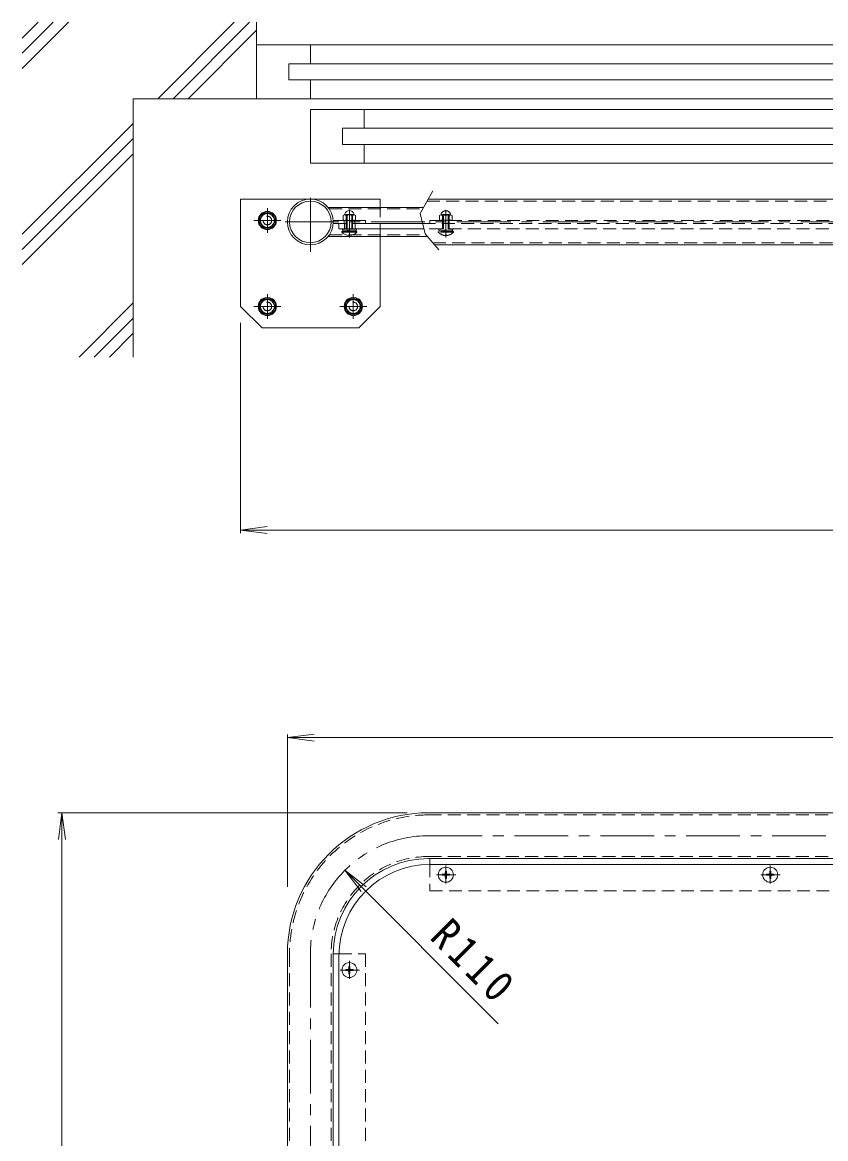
# Model space of a CAD drawing. Units: millimetres at full size, sheet at 1:10; details may follow other scales. Extents: x -1191 to 1708, y -1360 to 1054.
# Drawn here: x -1167 to -419, y 15 to 1054 of the extents above; entities that cross this region are included whole.
import ezdxf

# ---------------------------------------------------------------- set-up
doc = ezdxf.new("R2010")
doc.units = ezdxf.units.MM
doc.header["$LTSCALE"] = 10
doc.linetypes.add('CHAIN1', pattern=[8, 5, -1, 1, -1])
doc.linetypes.add('DASHED1', pattern=[1.8, 1.2, -0.6])
for name, color, linetype, lineweight in [('0-0_通り芯', 4, 'Continuous', 9), ('0-1_躯体', 3, 'CHAIN1', 9), ('0-2_仕上', 6, 'Continuous', 5), ('0-4_その他', 7, 'Continuous', 9), ('0-5_寸法', 2, 'Continuous', 9), ('0-9', 2, 'Continuous', 9), ('0-A', 2, 'Continuous', 9), ('0-B', 2, 'Continuous', 9), ('0-E', 7, 'Continuous', 9)]:
    doc.layers.add(name, color=color, linetype=linetype, lineweight=lineweight)
doc.styles.add('ＭＳ ゴシック', font='')
doc.styles.get('ＭＳ ゴシック').set_extended_font_data('MS Gothic')

msp = doc.modelspace()

# ---------------------------------------------------------------- linework, layer by layer
at = {"layer": '0-0_通り芯', "linetype": 'CHAIN1'}
for p, q in [((-899.06, 840.41), (-899.06, 898.98)), ((-939.06, 880.95), (-939.06, 857.95)), ((-926.55, 869.45), (-951.56, 869.45)), ((-922.56, 868.1), (282.04, 868.1)), ((-939.06, 800.95), (-939.06, 777.95)), ((-859.06, 800.95), (-859.06, 777.95)), ((-926.55, 789.45), (-951.56, 789.45)), ((-846.55, 789.45), (-871.56, 789.45)), ((-789.06, 296.83), (148.24, 296.83)), ((-899.06, 186.83), (-899.06, -776.82))]:
    msp.add_line(p, q, dxfattribs=at)
at = {"layer": '0-0_通り芯'}
for p, q in [((-964.06, 789.45), (-964.06, 889.45)), ((-834.06, 889.45), (-964.06, 889.45)), ((-834.06, 881.7), (-834.06, 889.45)), ((-789.38, 889.45), (323.24, 889.45)), ((-882.6, 881.7), (-793.61, 881.7)), ((-882.6, 854.5), (-790.01, 854.5)), ((-834.06, 789.45), (-834.06, 854.5)), ((-783.27, 846.75), (258.24, 846.75)), ((-964.06, 789.45), (-944.06, 769.45)), ((-854.06, 769.45), (-834.06, 789.45)), ((-854.06, 769.45), (-944.06, 769.45)), ((-789.06, 318.18), (148.24, 318.18)), ((-789.06, 275.48), (148.24, 275.48)), ((-920.41, 186.83), (-920.41, -776.82)), ((-877.71, 186.83), (-877.71, -653.22))]:
    msp.add_line(p, q, dxfattribs=at)
at = {"layer": '0-0_通り芯', "linetype": 'DASHED1'}
for p, q in [((-790.47, 887.45), (249.22, 887.45)), ((-881.47, 880.2), (-794.43, 880.2)), ((-834.06, 854.5), (-834.06, 881.7)), ((-881.47, 856), (-791.32, 856)), ((-785.01, 848.75), (249.22, 848.75)), ((-789.06, 316.18), (148.24, 316.18)), ((-789.06, 277.48), (148.24, 277.48)), ((-918.41, 186.83), (-918.41, -776.82)), ((-879.71, 186.83), (-879.71, -656.09))]:
    msp.add_line(p, q, dxfattribs=at)
at = {"layer": '0-0_通り芯'}
for radius in [21.35, 19.35]:
    msp.add_circle((-899.06, 868.1), radius, dxfattribs=at)
for radius in [131.35, 88.65]:
    msp.add_arc((-789.06, 186.83), radius, 90, 180, dxfattribs=at)
at = {"layer": '0-0_通り芯', "linetype": 'DASHED1'}
for radius in [129.35, 90.65]:
    msp.add_arc((-789.06, 186.83), radius, 90, 180, dxfattribs=at)
at = {"layer": '0-0_通り芯', "linetype": 'CHAIN1'}
msp.add_arc((-789.06, 186.83), 110, 90, 180, dxfattribs=at)
at = {"layer": '0-1_躯体'}
for p, q in [((-862.71, 853.77), (-862.71, 879.44)), ((-772.91, 853.77), (-772.91, 879.44)), ((-781.62, 260.48), (-763.59, 260.48)), ((-772.91, 252.24), (-772.91, 269.04)), ((-479.62, 260.48), (-461.59, 260.48)), ((-470.91, 252.24), (-470.91, 269.04)), ((-862.71, 163.54), (-862.71, 180.34)), ((-871.42, 171.78), (-853.39, 171.78))]:
    msp.add_line(p, q, dxfattribs=at)
at = {"layer": '0-1_躯体', "linetype": 'Continuous'}
for p, q in [((-877.71, 866.6), (-865.71, 866.6)), ((-867.71, 866.6), (-867.71, 869.6)), ((-859.71, 866.6), (-847.71, 866.6)), ((-857.71, 866.6), (-857.71, 869.6)), ((-847.71, 866.6), (-847.71, 869.6)), ((-787.91, 275.48), (-787.91, 270.13)), ((-877.71, 186.78), (-872.39, 186.78))]:
    msp.add_line(p, q, dxfattribs=at)
at = {"layer": '0-1_躯体', "linetype": 'DASHED1'}
for p, q in [((-787.91, 866.6), (-787.91, 869.6)), ((-787.91, 869.6), (147.09, 869.6)), ((-787.91, 270.13), (-787.91, 245.48)), ((-787.91, 245.48), (147.09, 245.48)), ((-872.39, 186.78), (-847.71, 186.78)), ((-847.71, 186.78), (-847.71, -623.22))]:
    msp.add_line(p, q, dxfattribs=at)
at = {"layer": '0-1_躯体', "linetype": 'Continuous'}
msp.add_lwpolyline([(-877.71, 866.6), (-877.71, 869.6), (-847.71, 869.6)], dxfattribs=at)
at = {"layer": '0-2_仕上'}
for p, q in [((-872.41, 861.6), (-872.41, 866.6)), ((-867.41, 861.6), (-867.41, 866.6)), ((-857.41, 861.6), (-857.41, 866.6)), ((-847.71, 866.6), (-794.56, 866.6)), ((-872.41, 861.6), (-793.36, 861.6)), ((146.59, 270.13), (-787.41, 270.13)), ((-872.41, 185.08), (-872.41, -647.87))]:
    msp.add_line(p, q, dxfattribs=at)
at = {"layer": '0-2_仕上', "linetype": 'DASHED1'}
for p, q in [((-794.56, 866.6), (206.89, 866.6)), ((231.59, 861.6), (-793.36, 861.6))]:
    msp.add_line(p, q, dxfattribs=at)
at = {"layer": '0-2_仕上'}
msp.add_arc((-787.41, 185.13), 85, 90, 180, dxfattribs=at)
at = {"layer": '0-4_その他'}
for p, q in [((-964.06, 578.37), (-964.06, 774.05)), ((-964.06, 581.37), (-939.27, 584.64)), ((-964.06, 581.37), (-939.27, 578.11)), ((-964.06, 581.37), (323.24, 581.37)), ((-920.41, 388.18), (-895.62, 391.44)), ((-920.41, 391.18), (-920.41, 249.25)), ((-920.41, 388.18), (-895.62, 384.92)), ((-920.41, 388.18), (279.59, 388.18)), ((-1134.19, 318.18), (-809.06, 318.18)), ((-1130.41, 318.18), (-1133.67, 293.39)), ((-1130.41, 318.18), (-1127.14, 293.39)), ((-1130.41, -781.82), (-1130.41, 318.18)), ((-866.84, 264.61), (-847.01, 249.39)), ((-866.84, 264.61), (-851.62, 244.78)), ((-724.08, 121.85), (-866.84, 264.61))]:
    msp.add_line(p, q, dxfattribs=at)
at = {"layer": '0-5_寸法', "color": 7}
msp.add_lwpolyline([(-785.16, 897.2), (-796.8, 875.86), (-792.27, 857.1), (-779.34, 842.23)], dxfattribs=at)
at = {"layer": '0-9'}
for centre, radius in [((-939.06, 869.45), 8.5), ((-939.06, 869.45), 7.7), ((-939.06, 789.45), 8.5), ((-939.06, 789.45), 7.7), ((-859.06, 789.45), 8.5), ((-859.06, 789.45), 7.7)]:
    msp.add_circle(centre, radius, dxfattribs=at)
at = {"layer": '0-A'}
for p, q in [((-867.21, 874.76), (-868.48, 874.02)), ((-868.48, 874.02), (-868.48, 870.18)), ((-867.48, 874.6), (-857.94, 874.6)), ((-866.96, 875.19), (-866.96, 875.58)), ((-865.59, 874.02), (-865.59, 870.18)), ((-859.82, 874.02), (-859.82, 870.18)), ((-858.46, 875.58), (-858.46, 875.19)), ((-858.21, 874.76), (-856.93, 874.02)), ((-856.93, 874.02), (-856.93, 870.18)), ((-867.48, 869.6), (-868.48, 870.18)), ((-865.71, 861.6), (-865.71, 869.6)), ((-864.84, 861.6), (-864.84, 869.6)), ((-860.58, 861.6), (-860.58, 869.6)), ((-859.71, 861.6), (-859.71, 869.6)), ((-857.94, 869.6), (-856.93, 870.18)), ((-869.71, 859.1), (-869.71, 858.69)), ((-855.71, 859.1), (-869.71, 859.1)), ((-868.81, 859.1), (-868.81, 860.6)), ((-864.71, 859.1), (-864.71, 860.6)), ((-863.71, 859.1), (-863.71, 860.6)), ((-862.23, 856.03), (-863.19, 856.03)), ((-863.19, 855.41), (-863.19, 856.03)), ((-862.23, 855.41), (-862.23, 856.03)), ((-856.61, 859.1), (-856.61, 860.6)), ((-856.21, 860.6), (-856.21, 861.6)), ((-776.36, 260), (-774.16, 259.96)), ((-774.16, 261), (-773.66, 261.23)), ((-774.16, 259.96), (-773.66, 259.73)), ((-773.43, 261.73), (-773.66, 261.23)), ((-773.39, 263.93), (-773.43, 261.73)), ((-773.39, 263.93), (-772.43, 263.93)), ((-772.43, 263.93), (-772.39, 261.73)), ((-772.39, 261.73), (-772.16, 261.23)), ((-771.66, 261), (-772.16, 261.23)), ((-771.66, 259.96), (-772.16, 259.73)), ((-769.46, 260), (-771.66, 259.96)), ((-474.36, 260.96), (-472.16, 261)), ((-474.36, 260), (-474.36, 260.96)), ((-474.36, 260), (-472.16, 259.96)), ((-472.16, 261), (-471.66, 261.23)), ((-472.16, 259.96), (-471.66, 259.73)), ((-471.43, 261.73), (-471.66, 261.23)), ((-471.39, 263.93), (-471.43, 261.73)), ((-471.39, 263.93), (-470.43, 263.93)), ((-470.43, 263.93), (-470.39, 261.73)), ((-470.39, 261.73), (-470.16, 261.23)), ((-469.66, 261), (-470.16, 261.23)), ((-469.66, 259.96), (-470.16, 259.73)), ((-467.46, 260.96), (-469.66, 261)), ((-467.46, 260), (-469.66, 259.96)), ((-467.46, 260), (-467.46, 260.96)), ((-773.43, 259.23), (-773.66, 259.73)), ((-773.39, 257.03), (-773.43, 259.23)), ((-772.39, 259.23), (-772.16, 259.73)), ((-471.43, 259.23), (-471.66, 259.73)), ((-471.39, 257.03), (-471.43, 259.23)), ((-471.39, 257.03), (-470.43, 257.03)), ((-470.43, 257.03), (-470.39, 259.23)), ((-470.39, 259.23), (-470.16, 259.73)), ((-866.16, 171.3), (-863.96, 171.26)), ((-863.96, 172.3), (-863.46, 172.53)), ((-863.96, 171.26), (-863.46, 171.03)), ((-863.23, 173.03), (-863.46, 172.53)), ((-863.23, 170.53), (-863.46, 171.03)), ((-863.19, 175.23), (-863.23, 173.03)), ((-863.19, 168.33), (-863.23, 170.53)), ((-863.19, 175.23), (-862.23, 175.23)), ((-862.23, 175.23), (-862.19, 173.03)), ((-862.19, 173.03), (-861.96, 172.53)), ((-862.19, 170.53), (-861.96, 171.03)), ((-861.46, 172.3), (-861.96, 172.53)), ((-861.46, 171.26), (-861.96, 171.03)), ((-859.26, 171.3), (-861.46, 171.26))]:
    msp.add_line(p, q, dxfattribs=at)
at = {"layer": '0-A', "linetype": 'DASHED1'}
for p, q in [((-859.71, 875.1), (-865.71, 875.1)), ((-865.71, 869.6), (-865.71, 875.1)), ((-864.84, 869.6), (-864.84, 875.1)), ((-860.58, 869.6), (-860.58, 875.1)), ((-859.71, 869.6), (-859.71, 875.1)), ((-777.41, 874.76), (-778.68, 874.02)), ((-778.68, 874.02), (-778.68, 870.18)), ((-777.68, 874.6), (-768.14, 874.6)), ((-777.16, 875.19), (-777.16, 875.58)), ((-769.91, 875.1), (-775.91, 875.1)), ((-775.91, 861.6), (-775.91, 875.1)), ((-775.79, 874.02), (-775.79, 870.18)), ((-775.04, 861.6), (-775.04, 875.1)), ((-770.78, 861.6), (-770.78, 875.1)), ((-770.02, 874.02), (-770.02, 870.18)), ((-769.91, 861.6), (-769.91, 875.1)), ((-768.66, 875.58), (-768.66, 875.19)), ((-768.41, 874.76), (-767.13, 874.02)), ((-767.13, 874.02), (-767.13, 870.18)), ((-777.68, 869.6), (-778.68, 870.18)), ((-768.14, 869.6), (-767.13, 870.18)), ((-779.91, 859.1), (-779.91, 858.69)), ((-765.91, 859.1), (-779.91, 859.1)), ((-779.01, 859.1), (-779.01, 860.6)), ((-774.91, 859.1), (-774.91, 860.6)), ((-773.91, 859.1), (-773.91, 860.6)), ((-772.43, 856.03), (-773.39, 856.03)), ((-773.39, 855.41), (-773.39, 856.03)), ((-772.43, 855.41), (-772.43, 856.03)), ((-766.81, 859.1), (-766.81, 860.6)), ((-766.41, 860.6), (-766.41, 861.6))]:
    msp.add_line(p, q, dxfattribs=at)
at = {"layer": '0-A'}
for points in [[(-855.71, 859.1), (-855.71, 858.69), (-869.71, 858.69)], [(-856.21, 860.6), (-869.21, 860.6), (-869.21, 861.6)], [(-776.36, 260), (-776.36, 260.96), (-774.16, 261)], [(-769.46, 260), (-769.46, 260.96), (-771.66, 261)], [(-773.39, 257.03), (-772.43, 257.03), (-772.39, 259.23)], [(-866.16, 171.3), (-866.16, 172.26), (-863.96, 172.3)], [(-863.19, 168.33), (-862.23, 168.33), (-862.19, 170.53)], [(-859.26, 171.3), (-859.26, 172.26), (-861.46, 172.3)]]:
    msp.add_lwpolyline(points, dxfattribs=at)
at = {"layer": '0-A', "linetype": 'DASHED1'}
for points in [[(-765.91, 859.1), (-765.91, 858.69), (-779.91, 858.69)], [(-766.41, 860.6), (-779.41, 860.6), (-779.41, 861.6)]]:
    msp.add_lwpolyline(points, dxfattribs=at)
at = {"layer": '0-A'}
for centre in [(-772.91, 260.48), (-470.91, 260.48), (-862.71, 171.78)]:
    msp.add_circle(centre, 7, dxfattribs=at)
for centre, radius, start, end in [((-867.48, 871.25), 3.36, 55.84544, 90), ((-867.46, 875.19), 0.5, 300.0011, 0), ((-862.71, 874.1), 4.5, 19.18785, 160.81424), ((-862.71, 867.11), 7.49, 67.32349, 112.67651), ((-857.94, 871.25), 3.36, 90, 124.15456), ((-857.96, 875.19), 0.5, 180, 239.9989), ((-867.48, 872.96), 3.36, 270, 304.15456), ((-862.71, 877.09), 7.49, 247.32349, 292.67651), ((-857.94, 872.96), 3.36, 235.84544, 270), ((-862.71, 864.5), 9.1, 219.71515, 266.98228), ((-862.71, 864.5), 9.1, 273.01741, 320.28485)]:
    msp.add_arc(centre, radius, start, end, dxfattribs=at)
at = {"layer": '0-A', "linetype": 'DASHED1'}
for centre, radius, start, end in [((-777.68, 871.25), 3.36, 55.84544, 90), ((-777.66, 875.19), 0.5, 300.0011, 0), ((-772.91, 874.1), 4.5, 19.18785, 160.81424), ((-772.91, 867.11), 7.49, 67.32349, 112.67651), ((-768.14, 871.25), 3.36, 90, 124.15456), ((-768.16, 875.19), 0.5, 180, 239.9989), ((-777.68, 872.96), 3.36, 270, 304.15456), ((-772.91, 877.09), 7.49, 247.32349, 292.67651), ((-768.14, 872.96), 3.36, 235.84544, 270), ((-772.91, 864.5), 9.1, 219.71515, 266.98228), ((-772.91, 864.5), 9.1, 273.01741, 320.28485)]:
    msp.add_arc(centre, radius, start, end, dxfattribs=at)
at = {"layer": '0-B'}
msp.add_line((-935.3, 875.95), (-942.81, 875.95), dxfattribs=at)
for points in [[(-942.81, 875.95), (-946.56, 869.45), (-942.81, 862.95), (-935.3, 862.95)], [(-935.3, 862.95), (-931.55, 869.45), (-935.3, 875.95)]]:
    msp.add_lwpolyline(points, dxfattribs=at)
for points in [[(-935.3, 782.95), (-931.55, 789.45), (-935.3, 795.95), (-942.81, 795.95), (-946.56, 789.45), (-942.81, 782.95)], [(-855.3, 782.95), (-851.55, 789.45), (-855.3, 795.95), (-862.81, 795.95), (-866.56, 789.45), (-862.81, 782.95)]]:
    msp.add_lwpolyline(points, close=True, dxfattribs=at)
for centre in [(-939.06, 869.45), (-939.06, 789.45), (-859.06, 789.45)]:
    msp.add_circle(centre, 6.5, dxfattribs=at)
at = {"layer": '0-B', "linetype": 'DASHED1'}
for centre in [(-939.06, 869.45), (-939.06, 789.45), (-859.06, 789.45)]:
    msp.add_circle(centre, 4, dxfattribs=at)
at = {"layer": '0-E'}
for p, q in [((-1124.32, 1053.9), (-1167.21, 1011.01)), ((-1138.47, 1053.9), (-1167.21, 1025.15)), ((-1152.61, 1053.9), (-1167.21, 1039.29)), ((-969.95, 1053.9), (-1041.01, 982.84)), ((-955.81, 1053.9), (-1026.86, 982.84)), ((-949.06, 982.84), (-949.06, 1053.9)), ((-949.06, 1046.51), (-1012.72, 982.84)), ((323.24, 1032.84), (-949.06, 1032.84)), ((-899.06, 1015.34), (-899.06, 1032.84)), ((-919.06, 1000.34), (-919.06, 1015.34)), ((-919.06, 1015.34), (293.24, 1015.34)), ((-919.06, 1000.34), (293.24, 1000.34)), ((-899.06, 982.84), (-899.06, 1000.34)), ((-1064.06, 742.38), (-1064.06, 982.84)), ((323.24, 982.84), (-1064.06, 982.84)), ((-899.06, 922.84), (-899.06, 972.84)), ((323.24, 972.84), (-899.06, 972.84)), ((-849.06, 955.34), (-849.06, 972.84)), ((-1064.06, 959.79), (-1167.21, 856.64)), ((-1064.06, 945.65), (-1167.21, 842.49)), ((-869.06, 940.34), (-869.06, 955.34)), ((-869.06, 955.34), (293.24, 955.34)), ((-869.06, 940.34), (293.24, 940.34)), ((-849.06, 922.84), (-849.06, 940.34)), ((-1064.06, 931.51), (-1167.21, 828.35)), ((323.24, 922.84), (-899.06, 922.84)), ((-1064.06, 792.73), (-1114.4, 742.38)), ((-1064.06, 778.58), (-1100.26, 742.38)), ((-1064.06, 764.44), (-1086.11, 742.38))]:
    msp.add_line(p, q, dxfattribs=at)

# ---------------------------------------------------------------- texts
at = {"layer": '0-4_その他', "color": 2, "insert": (-789.33, 201.24), "char_height": 29.33, "attachment_point": 7, "rotation": 315, "style": 'ＭＳ ゴシック'}
msp.add_mtext('\\T1.28;\\W0.9;R110', dxfattribs=at)

doc.saveas('drawing.dxf')
